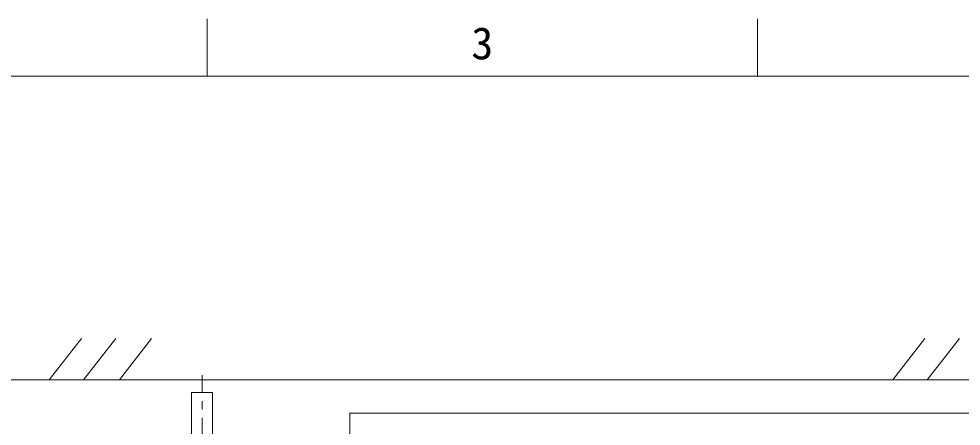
# Model space of a CAD drawing. Units: millimetres, scale not verified. Extents: x -4557 to 13863, y -3693 to 5631.
# Drawn here: x -1694 to 558, y 3312 to 4286 of the extents above; entities that cross this region are included whole.
import ezdxf
from ezdxf.enums import TextEntityAlignment as Align

# ---------------------------------------------------------------- set-up
doc = ezdxf.new("R2010")
doc.units = ezdxf.units.MM
doc.header["$LTSCALE"] = 20
doc.linetypes.add('CHAIN1', pattern=[8, 5, -1, 1, -1])
for name, color, linetype, lineweight in [('0-0_0', 134, 'Continuous', 18), ('0-D_外形線', 5, 'Continuous', 18), ('0-F_寸法線', 7, 'Continuous', 18), ('1-0_中心線', 1, 'CHAIN1', 18)]:
    doc.layers.add(name, color=color, linetype=linetype, lineweight=lineweight)
doc.styles.add('ＭＳ ゴシック', font='')
doc.styles.get('ＭＳ ゴシック').set_extended_font_data('MS Gothic')

msp = doc.modelspace()

# ---------------------------------------------------------------- linework, layer by layer
at = {"layer": '0-0_0'}
for p, q in [((-1244.06, 4149), (-1244.06, 4285.62)), ((70.91, 4149), (70.91, 4285.62))]:
    msp.add_line(p, q, dxfattribs=at)
at = {"layer": '0-0_0', "color": 7}
msp.add_line((-3873.99, 4149), (1056.36, 4149), dxfattribs=at)
at = {"layer": '0-0_0', "color": 5}
msp.add_line((-1281.65, 3392.7), (-1281.65, 3242.7), dxfattribs=at)
at = {"layer": '0-D_外形線'}
msp.add_line((4391.09, 3423.29), (-1958.52, 3423.29), dxfattribs=at)
at = {"layer": '0-D_外形線', "color": 4, "lineweight": 9}
for p, q in [((-203.41, 3343.29), (-903.41, 3343.29)), ((-903.41, 3283.29), (-903.41, 3343.29)), ((-203.41, 3343.29), (521.59, 3343.29)), ((521.59, 3343.29), (1246.59, 3343.29))]:
    msp.add_line(p, q, dxfattribs=at)
at = {"layer": '0-D_外形線'}
msp.add_lwpolyline([(-1281.65, 3242.7), (-1231.65, 3242.7), (-1231.65, 3392.7), (-1281.65, 3392.7)], dxfattribs=at)
at = {"layer": '0-F_寸法線'}
for p, q in [((-1622, 3423.29), (-1544.93, 3521.92)), ((-1539.8, 3423.29), (-1462.73, 3521.92)), ((-1454.17, 3423.29), (-1377.1, 3521.92)), ((394.14, 3423.29), (471.21, 3521.92)), ((476.35, 3423.29), (553.41, 3521.92))]:
    msp.add_line(p, q, dxfattribs=at)
at = {"layer": '1-0_中心線'}
msp.add_line((-1256.65, 2272.48), (-1256.65, 3434.43), dxfattribs=at)

# ---------------------------------------------------------------- texts
at = {"layer": '0-0_0', "style": 'ＭＳ ゴシック'}
msp.add_text('3', height=76.92, dxfattribs=at).set_placement((-612.81, 4165.83), align=Align.BOTTOM_LEFT)

doc.saveas('drawing.dxf')
